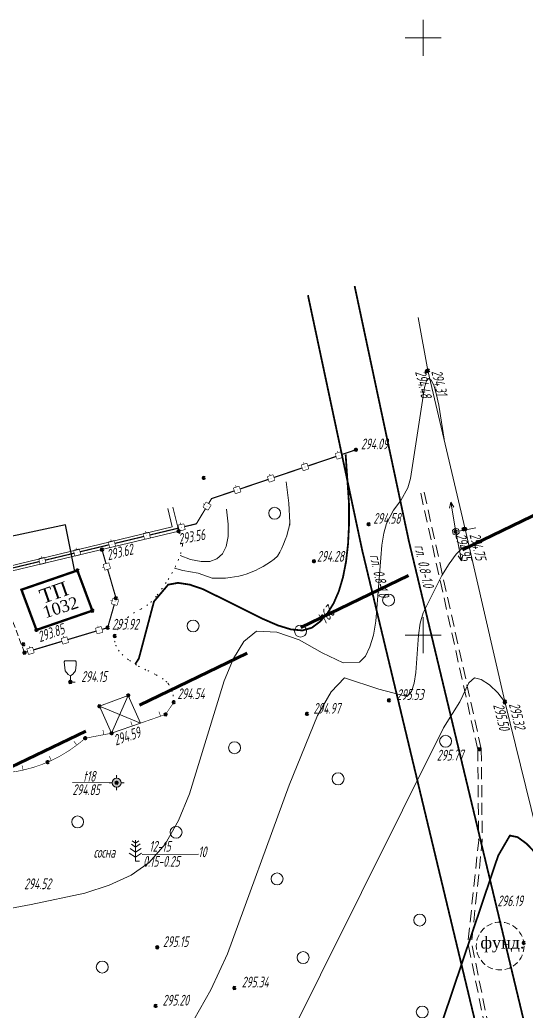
# Model space of a CAD drawing. Header units: metres. Extents: x 1687 to 3282, y 1191 to 1671.
# Drawn here: x 2054.8 to 2097.2, y 1314 to 1396.9 of the extents above; entities that cross this region are included whole.
import ezdxf

# ---------------------------------------------------------------- set-up
doc = ezdxf.new("R2010")
doc.units = ezdxf.units.M
for name, pattern in [('71100000a', [1, 0, -1]), ('DASHED', [0.75, 0.5, -0.25]), ('DASHEDX2', [1.5, 1, -0.5])]:
    doc.linetypes.add(name, pattern=pattern)
for name, color, linetype, lineweight, transparency in [('31252100', 7, 'Continuous', 18, 0.65), ('51478210', 7, 'Continuous', 18, 0.65), ('71100000', 7, 'Continuous', 18, 0.65), ('71133200', 7, 'Continuous', 18, 0.65), ('71133600', 7, 'Continuous', 18, 0.65), ('82212100', 7, 'Continuous', 18, 0.65), ('82311000', 7, 'Continuous', 18, 0.65), ('Commun', 7, 'Continuous', 18, 0.65), ('CONTOURS-LABEL', 7, 'Continuous', 18, 0.65), ('ELE_SKLAD', 7, 'Continuous', 18, 0.65), ('GEO_POINTS', 7, 'Continuous', 18, 0.65), ('Grid', 7, 'Continuous', 18, 0.65), ('Otm', 7, 'Continuous', 18, 0.65), ('R_Поверхность5_CNT-MAJ', 7, 'Continuous', 18, 0.65), ('R_Поверхность5_CNT-MIN', 7, 'Continuous', 18, 0.65), ('Sit', 7, 'Continuous', 18, 0.65), ('Text', 7, 'Continuous', 18, 0.65), ('Text_com', 7, 'Continuous', 18, 0.65), ('Us_znak', 7, 'Continuous', 18, 0.65), ('Us_znak_fon', 7, 'Continuous', 18, 0.65)]:
    doc.layers.add(name, color=color, linetype=linetype, lineweight=lineweight, transparency=transparency)
doc.styles.add('eskd', font='ESKD1.shx', dxfattribs={"width": 1.2, "oblique": 15})
doc.styles.get("Standard").update_dxf_attribs({"font": 'GOST_0.TTF', "oblique": 15})
doc.styles.add('style1', font='times.ttf', dxfattribs={"height": 1})
doc.linetypes.add('KABELww_500', pattern='A,0.0001,-0.4,[131,ltypeshp.shx,S=0.4,R=90,X=0.4,Y=-0.4],0.2,[131,ltypeshp.shx,S=0.2,R=90,X=0.4,Y=-0.2],3.6,[131,ltypeshp.shx,S=0.2,R=-90,X=-0.4,Y=0.2],0.2,[131,ltypeshp.shx,S=0.4,R=-90,X=-0.4,Y=0.4],-0.8,4,-0.4', length=9.6001)
doc.linetypes.add('ПОДЗ_ЛИНИИ_СВЯЗИ', pattern='A,4.8,-0.2,[133,ltypeshp.shx,S=0.2,R=0,X=-0.2,Y=0],-0.2,4.8,-2', length=12)
doc.dimstyles.new('ISO-25', dxfattribs={"dimtxt": 2.5, "dimasz": 2.5, "dimexe": 1.25, "dimexo": 0.625, "dimtad": 1, "dimtxsty": 'Standard', "dimcen": 2.5, "dimadec": 0, "dimazin": 0, "dimtfac": 1, "dimtmove": 0, "dimatfit": 3, "dimfxl": 1, "dimarcsym": 0})

# ---------------------------------------------------------------- blocks, each defined once
blk = doc.blocks.new('51478210')
for p, q in [((0.04899359573661854, 0.5110835899811494), (0.04899359573661854, 3.41108358998115)), ((-0.2510066929383727, 0.5170675899811492), (-0.551006692938373, -0.002547410018850726)), ((0.3489933070616269, 0.5170675899811492), (-0.2510066929383727, 0.5170675899811492)), ((0, 0.04999999999999982), (0.1000000000000001, 0.04999999999999982)), ((0, -0.04999999999999982), (0, 0.04999999999999982)), ((0.1000000000000001, 0.04999999999999982), (0.1000000000000001, -0.04999999999999982)), ((0.6489933070616272, -0.002547410018850726), (0.3489933070616269, 0.5170675899811492)), ((-0.551006692938373, -0.002547410018850726), (-0.2510066929383727, -0.5221634100188508)), ((-0.2510066929383727, -0.5221634100188508), (0.3489933070616269, -0.5221634100188508)), ((0.1000000000000001, -0.04999999999999982), (0, -0.04999999999999982)), ((0.3489933070616269, -0.5221634100188508), (0.6489933070616272, -0.002547410018850726))]:
    blk.add_line(p, q)
at = {"style": 'eskd', "oblique": 14.99997778074544}
blk.add_attdef('Z', (1.219461307061627, -0.8717234100188507), '', height=2, dxfattribs=at)
blk = doc.blocks.new('71133200')
for p, q in [((-0.9241449999999998, 3.560442), (-1.024145, 3.360442)), ((-1.024145, 3.360442), (-0.977382, 2.864397)), ((-0.02414499999999986, 3.560442), (-0.9241449999999998, 3.560442)), ((-0.02414499999999986, 3.560442), (0.875855, 3.560442)), ((0.875855, 3.560442), (0.9581639999999996, 3.395824)), ((0.9759740000000008, 2.864397), (0.9581639999999996, 3.395824)), ((-0.977382, 2.864397), (-0.8618989999999997, 1.88241)), ((-0.8618989999999997, 1.88241), (-0.3746159999999996, 1.28565)), ((0.4013749999999998, 1.321765000000001), (0.8618990000000002, 1.88241)), ((0.8618990000000002, 1.88241), (0.9759740000000008, 2.864397)), ((-0.3746159999999996, 1.28565), (0, 1.039723)), ((0, 1.039723), (0.4013749999999998, 1.321765000000001)), ((0, 0), (0, 1.039723)), ((0.7999999999999998, 0), (0, 0))]:
    blk.add_line(p, q)
at = {"style": 'eskd', "oblique": 14.99997778074544}
blk.add_attdef('Z', (1.873004, -0.2393559999999995), '', height=2, dxfattribs=at)
blk = doc.blocks.new('*U44')
at = {"layer": '82311000', "ltscale": 0.5, "flags": 128}
blk.add_lwpolyline([(5192452.89622544, 4968942.2161835, 0.05, 0.05, 0), (5192453.029047697, 4968940.973260233, 0.05, 0.05, 0), (5192453.29469221, 4968938.487413699, 0.05, 0.05, 0), (5192453.416283342, 4968937.349588977, 0.05, 0.05, 0.2883046468298549), (5192454.21244647, 4968936.340187615, 0.05, 0.05, 0.2009418265370919), (5192455.143881367, 4968936.391501849, 0.05, 0.05, 0), (5192456.591231507, 4968936.924123373, 0.05, 0.05, 0), (5192457.66184881, 4968937.318108079, 0.05, 0.05, -0.1619454202114426), (5192458.92016404, 4968937.35777748, 0.05, 0.05, 0), (5192458.981759153, 4968937.278999044, 0.05, 0.05, 0), (5192460.55569278, 4968935.2659817, 0.05, 0.05, 0.02281006583529686), (5192460.622013637, 4968935.191184568, 0.05, 0.05, 0.2556611765642643), (5192461.627514381, 4968934.881050321, 0.05, 0.05, 0), (5192462.605872121, 4968935.885933839, 0.05, 0.05, 0), (5192464.349839276, 4968937.677184398, 0.05, 0.05, 0), (5192465.146447419, 4968938.495390624, 0.05, 0.05, 0.02932080091254975), (5192466.486359428, 4968938.711789031, 0.05, 0.05, 0.05401282982938545), (5192468.849560285, 4968939.512448124, 0.05, 0.05, 0.05401283047737744), (5192470.986449798, 4968940.800654821, 0.05, 0.05, 0.0196700978938996), (5192471.689168339, 4968941.38035326, 0.05, 0.05, 0), (5192473.250623749, 4968941.673834806, 0.05, 0.05, 0), (5192473.89702518, 4968941.79532844, 0.05, 0.05, 0), (5192475.636849439, 4968942.401139784, 0.05, 0.05, 0), (5192477.997815466, 4968943.223234312, 0.05, 0.05, 0), (5192478.42200479, 4968943.37093814, 0.05, 0.05, 0), (5192479.11197239, 4968944.391828, 0, 0, 0)], format="xyseb", dxfattribs=at)
at = {"layer": '82311000', "linetype": 'Continuous', "ltscale": 0.5}
for points, const_width in [([(5192477.997815463, 4968943.223234305), (5192477.866280339, 4968943.60098887)], 0.05000000000000002), ([(5192473.250623747, 4968941.673834803), (5192473.176735986, 4968942.066951323)], 0.05000000000000001), ([(5192475.636849436, 4968942.401139779), (5192475.505314312, 4968942.778894343)], 0.05000000000000002), ([(5192453.029047697, 4968940.973260233), (5192453.426783143, 4968941.015763355)], 0.05), ([(5192470.986449797, 4968940.800654817), (5192470.74423917, 4968941.118984854)], 0.05000000000000002), ([(5192468.849560285, 4968939.512448122), (5192468.681146398, 4968939.875265931)], 0.05000000000000002), ([(5192466.486359428, 4968938.711789028), (5192466.399557865, 4968939.102257322)], 0.05000000000000002), ([(5192453.294692211, 4968938.487413699), (5192453.692427657, 4968938.529916821)], 0.05), ([(5192464.349839276, 4968937.677184395), (5192464.063239186, 4968937.95621914)], 0.05000000000000002), ([(5192456.591231508, 4968936.924123372), (5192456.453089302, 4968937.299512145)], 0.05), ([(5192458.981759153, 4968937.278999043), (5192459.2968729, 4968937.525379494)], 0.05), ([(5192454.212446472, 4968936.340187615), (5192454.346431699, 4968936.717080118)], 0.05), ([(5192460.622013636, 4968935.191184565), (5192460.908894481, 4968935.469930653)], 0.05), ([(5192462.60587212, 4968935.885933835), (5192462.31927203, 4968936.16496858)], 0.05)]:
    blk.add_lwpolyline(points, dxfattribs=dict(at, const_width=const_width))
blk = doc.blocks.new('*U46')
at = {"layer": '82212100', "linetype": 'Continuous', "ltscale": 0.5}
for points in [[(5192492.920504335, 4968965.03210763, 1), (5192492.967868475, 4968965.048127561, 1)], [(5192490.078655885, 4968964.070911821, 1), (5192490.126020025, 4968964.086931752, 1)], [(5192487.236807434, 4968963.109716011, 1), (5192487.284171574, 4968963.125735942, 1)], [(5192484.394958983, 4968962.148520201, 1), (5192484.442323123, 4968962.164540133, 1)], [(5192481.880668454, 4968960.779987958, 1), (5192481.906478915, 4968960.822811085, 1)], [(5192479.740246517, 4968959.018776082, 1), (5192479.788863805, 4968959.030453378, 1)], [(5192476.82320921, 4968958.318138258, 1), (5192476.871826499, 4968958.329815554, 1)], [(5192470.989134599, 4968956.91686261, 1), (5192471.037751888, 4968956.928539907, 1)], [(5192473.906171905, 4968957.617500434, 1), (5192473.954789193, 4968957.629177731, 1)], [(5192468.072097293, 4968956.216224785, 1), (5192468.120714582, 4968956.227902082, 1)], [(5192465.155059987, 4968955.51558696, 1), (5192465.203677275, 4968955.527264257, 1)]]:
    blk.add_hatch(color=256, dxfattribs=at).paths.add_polyline_path(points, flags=0)
for points, const_width in [([(5192492.62726605, 4968965.196838649), (5192493.100907459, 4968965.35703795)], 0.05), ([(5192492.864086755, 4968965.2769383), (5192492.816026964, 4968965.419030722)], 0.05), ([(5192493.100907459, 4968965.35703795), (5192493.26110676, 4968964.883396542)], 0.05), ([(5192489.7854176, 4968964.23564284), (5192490.259059008, 4968964.395842141)], 0.05), ([(5192490.022238304, 4968964.315742491), (5192489.974178514, 4968964.457834913)], 0.05), ([(5192490.259059008, 4968964.395842141), (5192490.41925831, 4968963.922200733)], 0.05), ([(5192492.707365701, 4968964.960017945), (5192490.339158659, 4968964.159021437)], 0.1), ([(5192492.787465352, 4968964.72319724), (5192492.62726605, 4968965.196838649)], 0.05), ([(5192493.26110676, 4968964.883396542), (5192492.787465352, 4968964.72319724)], 0.05), ([(5192489.86551725, 4968963.998822135), (5192487.497310208, 4968963.197825627)], 0.1), ([(5192489.945616901, 4968963.762001432), (5192489.7854176, 4968964.23564284)], 0.05), ([(5192490.41925831, 4968963.922200733), (5192489.945616901, 4968963.762001432)], 0.05), ([(5192487.0236688, 4968963.037626326), (5192484.655461757, 4968962.236629818)], 0.1), ([(5192486.943569149, 4968963.27444703), (5192487.417210557, 4968963.434646332)], 0.05), ([(5192487.10376845, 4968962.800805622), (5192486.943569149, 4968963.27444703)], 0.05), ([(5192487.577409859, 4968962.961004923), (5192487.10376845, 4968962.800805622)], 0.05), ([(5192487.180389853, 4968963.354546681), (5192487.132330063, 4968963.496639104)], 0.05), ([(5192487.417210557, 4968963.434646332), (5192487.577409859, 4968962.961004923)], 0.05), ([(5192484.101720698, 4968962.313251221), (5192484.575362107, 4968962.473450522)], 0.05), ([(5192484.261919999, 4968961.839609812), (5192484.101720698, 4968962.313251221)], 0.05), ([(5192484.735561408, 4968961.999809113), (5192484.261919999, 4968961.839609812)], 0.05), ([(5192484.338541402, 4968962.393350871), (5192484.290481612, 4968962.535443294)], 0.05), ([(5192484.575362107, 4968962.473450522), (5192484.735561408, 4968961.999809113)], 0.05), ([(5192481.55040575, 4968960.716336198), (5192481.808510361, 4968961.144567456)], 0.05), ([(5192481.808510361, 4968961.144567456), (5192482.236741619, 4968960.886462845)], 0.05), ([(5192481.978637008, 4968960.458231587), (5192481.55040575, 4968960.716336198)], 0.05), ([(5192481.679458056, 4968960.930451827), (5192481.550988679, 4968961.007883211)], 0.05), ([(5192482.236741619, 4968960.886462845), (5192481.978637008, 4968960.458231587)], 0.05), ([(5192479.706168676, 4968959.267701172), (5192479.671136784, 4968959.413553038)], 0.05), ([(5192476.546044927, 4968958.508676862), (5192477.032217811, 4968958.625449833)], 0.05), ([(5192476.789131369, 4968958.567063348), (5192476.754099478, 4968958.712915214)], 0.05), ([(5192477.032217811, 4968958.625449833), (5192477.148990782, 4968958.13927695)], 0.05), ([(5192479.521468719, 4968958.966228248), (5192477.090604299, 4968958.382363395)], 0.1), ([(5192479.463082233, 4968959.209314686), (5192479.949255117, 4968959.326087657)], 0.05), ([(5192479.579855205, 4968958.723141802), (5192479.463082233, 4968959.209314686)], 0.05), ([(5192480.066028088, 4968958.839914774), (5192479.579855205, 4968958.723141802)], 0.05), ([(5192479.949255117, 4968959.326087657), (5192480.066028088, 4968958.839914774)], 0.05), ([(5192473.629007622, 4968957.808039038), (5192474.115180505, 4968957.92481201)], 0.05), ([(5192473.745780593, 4968957.321866155), (5192473.629007622, 4968957.808039038)], 0.05), ([(5192473.872094064, 4968957.866425524), (5192473.837062173, 4968958.01227739)], 0.05), ([(5192474.115180505, 4968957.92481201), (5192474.231953477, 4968957.438639126)], 0.05), ([(5192476.604431415, 4968958.265590424), (5192474.173566993, 4968957.681725571)], 0.1), ([(5192476.662817898, 4968958.022503979), (5192476.546044927, 4968958.508676862)], 0.05), ([(5192477.148990782, 4968958.13927695), (5192476.662817898, 4968958.022503979)], 0.05), ([(5192470.711970316, 4968957.107401215), (5192471.1981432, 4968957.224174186)], 0.05), ([(5192470.828743287, 4968956.621228331), (5192470.711970316, 4968957.107401215)], 0.05), ([(5192470.955056759, 4968957.165787701), (5192470.920024867, 4968957.311639566)], 0.05), ([(5192471.1981432, 4968957.224174186), (5192471.314916171, 4968956.738001302)], 0.05), ([(5192473.68739411, 4968957.5649526), (5192471.256529689, 4968956.981087747)], 0.1), ([(5192474.231953477, 4968957.438639126), (5192473.745780593, 4968957.321866155)], 0.05), ([(5192467.853319499, 4968956.163676952), (5192465.422455078, 4968955.579812099)], 0.1), ([(5192467.79493301, 4968956.40676339), (5192468.281105894, 4968956.523536361)], 0.05), ([(5192467.911705981, 4968955.920590506), (5192467.79493301, 4968956.40676339)], 0.05), ([(5192468.038019452, 4968956.465149876), (5192468.002987561, 4968956.611001741)], 0.05), ([(5192468.281105894, 4968956.523536361), (5192468.397878865, 4968956.037363477)], 0.05), ([(5192470.770356804, 4968956.864314776), (5192468.339492383, 4968956.280449923)], 0.1), ([(5192471.314916171, 4968956.738001302), (5192470.828743287, 4968956.621228331)], 0.05), ([(5192464.877895704, 4968955.706125565), (5192465.364068587, 4968955.822898536)], 0.05), ([(5192464.994668675, 4968955.219952681), (5192464.877895704, 4968955.706125565)], 0.05), ([(5192465.480841558, 4968955.336725652), (5192464.994668675, 4968955.219952681)], 0.05), ([(5192465.120982146, 4968955.764512051), (5192465.085950254, 4968955.910363916)], 0.05), ([(5192465.364068587, 4968955.822898536), (5192465.480841558, 4968955.336725652)], 0.05), ([(5192468.397878865, 4968956.037363477), (5192467.911705981, 4968955.920590506)], 0.05)]:
    blk.add_lwpolyline(points, dxfattribs=dict(at, const_width=const_width))
at = {"layer": '82212100', "linetype": 'Continuous', "ltscale": 0.5, "flags": 128}
blk.add_lwpolyline([(5192494.36511063, 4968965.5207155, 0.1, 0.1, 0), (5192493.181007109, 4968965.120217246, 0, 0, 0)], format="xyseb", dxfattribs=at)
at = {"layer": '82212100', "linetype": 'Continuous', "ltscale": 0.5}
for points in [[(5192484.181820349, 4968962.076430516, 0.1, 0.1, 0), (5192482.272917995, 4968961.430784214, 0.1, 0.1, 0), (5192482.02262599, 4968961.015515151, 0, 0, 0)], [(5192481.764521379, 4968960.587283893, 0.1, 0.1, 0), (5192481.001773704, 4968959.321779978, 0.1, 0.1, 0), (5192480.007641604, 4968959.083001219, 0, 0, 0)]]:
    blk.add_lwpolyline(points, format="xyseb", dxfattribs=at)
at = {"layer": '82212100', "ltscale": 0.5}
blk.add_lwpolyline([(5192464.936282194, 4968955.463039128, 0.1, 0.1, 0), (5192464.116035699, 4968955.266025632, 0.1, 0.1, 0), (5192464.732857647, 4968953.524281801, 0, 0, 0)], format="xyseb", dxfattribs=at)
blk = doc.blocks.new('*U48')
at = {"layer": '82212100', "linetype": 'Continuous', "ltscale": 0.5}
for points in [[(5192492.920504335, 4968965.03210763, 1), (5192492.967868475, 4968965.048127561, 1)], [(5192490.078655885, 4968964.070911821, 1), (5192490.126020025, 4968964.086931752, 1)], [(5192487.236807434, 4968963.109716011, 1), (5192487.284171574, 4968963.125735942, 1)], [(5192484.394958983, 4968962.148520201, 1), (5192484.442323123, 4968962.164540133, 1)], [(5192481.880668454, 4968960.779987958, 1), (5192481.906478915, 4968960.822811085, 1)]]:
    blk.add_hatch(color=256, dxfattribs=at).paths.add_polyline_path(points, flags=0)
for points, const_width in [([(5192492.62726605, 4968965.196838649), (5192493.100907459, 4968965.35703795)], 0.05), ([(5192492.864086755, 4968965.2769383), (5192492.816026964, 4968965.419030722)], 0.05), ([(5192493.100907459, 4968965.35703795), (5192493.26110676, 4968964.883396542)], 0.05), ([(5192489.7854176, 4968964.23564284), (5192490.259059008, 4968964.395842141)], 0.05), ([(5192490.022238304, 4968964.315742491), (5192489.974178514, 4968964.457834913)], 0.05), ([(5192490.259059008, 4968964.395842141), (5192490.41925831, 4968963.922200733)], 0.05), ([(5192492.707365701, 4968964.960017945), (5192490.339158659, 4968964.159021437)], 0.1), ([(5192492.787465352, 4968964.72319724), (5192492.62726605, 4968965.196838649)], 0.05), ([(5192493.26110676, 4968964.883396542), (5192492.787465352, 4968964.72319724)], 0.05), ([(5192489.86551725, 4968963.998822135), (5192487.497310208, 4968963.197825627)], 0.1), ([(5192489.945616901, 4968963.762001432), (5192489.7854176, 4968964.23564284)], 0.05), ([(5192490.41925831, 4968963.922200733), (5192489.945616901, 4968963.762001432)], 0.05), ([(5192487.0236688, 4968963.037626326), (5192484.655461757, 4968962.236629818)], 0.1), ([(5192486.943569149, 4968963.27444703), (5192487.417210557, 4968963.434646332)], 0.05), ([(5192487.10376845, 4968962.800805622), (5192486.943569149, 4968963.27444703)], 0.05), ([(5192487.577409859, 4968962.961004923), (5192487.10376845, 4968962.800805622)], 0.05), ([(5192487.180389853, 4968963.354546681), (5192487.132330063, 4968963.496639104)], 0.05), ([(5192487.417210557, 4968963.434646332), (5192487.577409859, 4968962.961004923)], 0.05), ([(5192484.101720698, 4968962.313251221), (5192484.575362107, 4968962.473450522)], 0.05), ([(5192484.261919999, 4968961.839609812), (5192484.101720698, 4968962.313251221)], 0.05), ([(5192484.735561408, 4968961.999809113), (5192484.261919999, 4968961.839609812)], 0.05), ([(5192484.338541402, 4968962.393350871), (5192484.290481612, 4968962.535443294)], 0.05), ([(5192484.575362107, 4968962.473450522), (5192484.735561408, 4968961.999809113)], 0.05), ([(5192481.55040575, 4968960.716336198), (5192481.808510361, 4968961.144567456)], 0.05), ([(5192481.808510361, 4968961.144567456), (5192482.236741619, 4968960.886462845)], 0.05), ([(5192481.978637008, 4968960.458231587), (5192481.55040575, 4968960.716336198)], 0.05), ([(5192481.679458056, 4968960.930451827), (5192481.550988679, 4968961.007883211)], 0.05), ([(5192482.236741619, 4968960.886462845), (5192481.978637008, 4968960.458231587)], 0.05)]:
    blk.add_lwpolyline(points, dxfattribs=dict(at, const_width=const_width))
at = {"layer": '82212100', "linetype": 'Continuous', "ltscale": 0.5, "flags": 128}
blk.add_lwpolyline([(5192494.36511063, 4968965.5207155, 0.1, 0.1, 0), (5192493.181007109, 4968965.120217246, 0, 0, 0)], format="xyseb", dxfattribs=at)
at = {"layer": '82212100', "linetype": 'Continuous', "ltscale": 0.5}
blk.add_lwpolyline([(5192484.181820349, 4968962.076430516, 0.1, 0.1, 0), (5192482.272917995, 4968961.430784214, 0.1, 0.1, 0), (5192482.02262599, 4968961.015515151, 0, 0, 0)], format="xyseb", dxfattribs=at)
at = {"layer": '82212100', "ltscale": 0.5, "const_width": 0.1}
blk.add_lwpolyline([(5192481.764521379, 4968960.587283893), (5192481.001773704, 4968959.321779978)], dxfattribs=at)
blk = doc.blocks.new('*U49')
at = {"layer": '82212100', "linetype": 'Continuous', "ltscale": 0.5}
for points in [[(5192473.508422536, 4968955.728981204, 1), (5192473.494531662, 4968955.777012898, 1)], [(5192474.18277693, 4968952.777131036, 1), (5192474.19645742, 4968952.825223075, 1)], [(5192472.83443538, 4968950.411572371, 1), (5192472.882325261, 4968950.425944543, 1)], [(5192469.961042546, 4968949.549242024, 1), (5192470.008932427, 4968949.563614196, 1)], [(5192467.087649712, 4968948.686911679, 1), (5192467.135539593, 4968948.701283851, 1)]]:
    blk.add_hatch(color=256, dxfattribs=at).paths.add_polyline_path(points, flags=0)
at = {"layer": '82212100', "linetype": 'Continuous', "ltscale": 0.5, "flags": 128}
blk.add_lwpolyline([(5192473.084750889, 4968957.193947871, 0.1, 0.1, 0), (5192473.432022731, 4968955.993155521, 0, 0, 0)], format="xyseb", dxfattribs=at)
at = {"layer": '82212100', "linetype": 'Continuous', "ltscale": 0.5}
for points, const_width in [([(5192473.261318629, 4968955.683542683), (5192473.117223547, 4968955.641870062)], 0.05), ([(5192473.19186426, 4968955.923701153), (5192473.672181201, 4968956.06260989)], 0.05), ([(5192473.330772997, 4968955.443384212), (5192473.19186426, 4968955.923701153)], 0.05), ([(5192473.811089938, 4968955.582292949), (5192473.330772997, 4968955.443384212)], 0.05), ([(5192473.672181201, 4968956.06260989), (5192473.811089938, 4968955.582292949)], 0.05), ([(5192473.94915698, 4968952.869579501), (5192473.804880863, 4968952.91062097)], 0.05), ([(5192473.880754533, 4968952.629119307), (5192474.017559426, 4968953.110039697)], 0.05), ([(5192474.017559426, 4968953.110039697), (5192474.498479816, 4968952.973234804)], 0.05), ([(5192474.498479816, 4968952.973234804), (5192474.361674923, 4968952.492314414)], 0.05), ([(5192474.361674923, 4968952.492314414), (5192473.880754533, 4968952.629119307)], 0.05), ([(5192472.618930919, 4968950.346897596), (5192470.224436891, 4968949.628288974)], 0.1), ([(5192472.547070055, 4968950.586346997), (5192473.025968861, 4968950.730068722)], 0.05000000000000002), ([(5192472.69079178, 4968950.107448191), (5192472.547070055, 4968950.586346997)], 0.05000000000000002), ([(5192472.786519459, 4968950.658207859), (5192472.743402941, 4968950.801877501)], 0.05000000000000002), ([(5192473.025968861, 4968950.730068722), (5192473.169690586, 4968950.251169916)], 0.05000000000000002), ([(5192469.745538086, 4968949.484567249), (5192467.351044058, 4968948.765958628)], 0.1), ([(5192469.673677221, 4968949.724016651), (5192470.152576027, 4968949.867738375)], 0.05000000000000002), ([(5192469.817398946, 4968949.245117845), (5192469.673677221, 4968949.724016651)], 0.05000000000000002), ([(5192469.913126624, 4968949.795877513), (5192469.870010107, 4968949.939547155)], 0.05000000000000002), ([(5192470.152576027, 4968949.867738375), (5192470.296297751, 4968949.38883957)], 0.05000000000000002), ([(5192473.169690586, 4968950.251169916), (5192472.69079178, 4968950.107448191)], 0.05000000000000002), ([(5192466.800284388, 4968948.861686305), (5192467.279183193, 4968949.00540803)], 0.05000000000000002), ([(5192466.944006112, 4968948.3827875), (5192466.800284388, 4968948.861686305)], 0.05000000000000002), ([(5192467.039733791, 4968948.933547167), (5192466.996617273, 4968949.07721681)], 0.05000000000000002), ([(5192467.279183193, 4968949.00540803), (5192467.422904918, 4968948.526509224)], 0.05000000000000002), ([(5192470.296297751, 4968949.38883957), (5192469.817398946, 4968949.245117845)], 0.05000000000000002), ([(5192467.422904918, 4968948.526509224), (5192466.944006112, 4968948.3827875)], 0.05000000000000002)]:
    blk.add_lwpolyline(points, dxfattribs=dict(at, const_width=const_width))
for points in [[(5192473.570931467, 4968955.512838581, 0.1, 0.1, 0), (5192474.27170011, 4968953.08972929, 0.1, 0.1, 0), (5192474.258019621, 4968953.041637251, 0, 0, 0)], [(5192474.121214729, 4968952.560716862, 0.1, 0.1, 0), (5192473.57290207, 4968950.63319269, 0.1, 0.1, 0), (5192473.097829725, 4968950.490619319, 0, 0, 0)]]:
    blk.add_lwpolyline(points, format="xyseb", dxfattribs=at)
at = {"layer": '82212100', "ltscale": 0.5, "const_width": 0.1}
blk.add_lwpolyline([(5192466.872145252, 4968948.622236904), (5192466.60121056, 4968948.54092703)], dxfattribs=at)
blk = doc.blocks.new('31252100a')
blk.add_circle((0, 0), 1)
blk = doc.blocks.new('GRID')
at = {"layer": 'Grid', "color": 104}
blk.add_line((-1.500000000000909, 0), (1.500000000000909, 0), dxfattribs=at)
for points in [[(0, 0), (0, 1.500000000000909)], [(0, 0), (0, -1.500000000000909)]]:
    blk.add_lwpolyline(points, dxfattribs=at)
blk = doc.blocks.new('71133600')
for p, q in [((-0.519999999999996, 3.393115678837148), (0, 3.023115678837144)), ((0, 3.023115678837144), (0.5500000000000114, 3.393115678837148)), ((-0.8599999999999994, 2.162792119360745), (0, 1.512792119360768)), ((0, 1.512792119360768), (0.960000000000008, 2.162792119360745))]:
    blk.add_line(p, q)
for points in [[(0.710000000000008, 0), (0, 0), (0, 3.550000000000011)], [(-0.6400000000000006, 2.838286342213593), (0, 2.368286342213594), (0, 2.368286342213594), (0.7800000000000011, 2.928286342213596)], [(-1.049999999999997, 1.380285714285719), (0, 0.6702857142857113), (1, 1.380285714285719)]]:
    blk.add_lwpolyline(points)
at = {"style": 'eskd', "oblique": 14.99997778074544}
blk.add_attdef('Z', (2.032692000000011, -0.1906359999999836), '', height=2, dxfattribs=at)
blk = doc.blocks.new('NAPR')
at = {"layer": 'Us_znak', "color": 0, "linetype": 'Continuous', "lineweight": -2}
for p, q in [((-0.190689736049535, 2.037790713467984), (0, 2.5)), ((0.1889376125436684, 2.037071734972415), (0, 2.500000000007276))]:
    blk.add_line(p, q, dxfattribs=at)
blk.add_lwpolyline([(0, 0), (0, 2.5)], dxfattribs=at)
blk = doc.blocks.new('POINT')
at = {"layer": 'Us_znak', "linetype": 'Continuous', "lineweight": -2}
h = blk.add_hatch(color=0, dxfattribs=at)
edge = h.paths.add_edge_path()
edge.add_arc((0, 0), 0.05, 0, 360)
at = {"layer": 'Us_znak_fon', "linetype": 'Continuous', "true_color": 0xffffff}
blk.add_hatch(color=7, dxfattribs=at).paths.add_polyline_path([(-0.422048575401277, 0.05000000000291038, -0.3467079223857262), (-0.0499999999992724, 0.422048575404915), (-0.04999999999563443, 0.625000000007276), (0.05000000000291038, 0.625), (0.0499999999992724, 0.422048575404915, -0.3467079223857263), (0.422048575401277, 0.05000000000291038), (0.625, 0.05000000000291038), (0.625, -0.04999999999563443), (0.422048575401277, -0.05000000000291038, -0.3467079223857263), (0.0499999999992724, -0.422048575404915), (0.0499999999992724, -0.624999999992724), (-0.04999999999563443, -0.624999999992724), (-0.0499999999992724, -0.422048575404915, -0.3467079223857263), (-0.422048575401277, -0.05000000000291038), (-0.625, -0.04999999999563443), (-0.625, 0.05000000000291038)])
at = {"layer": 'Us_znak', "color": 0, "linetype": 'Continuous', "lineweight": -2}
for p, q in [((-0.625, 0), (-0.375, 0)), ((0, 0.375), (0, 0.625)), ((0.375, 0), (0.625, 0)), ((0, -0.625), (0, -0.375))]:
    blk.add_line(p, q, dxfattribs=at)
for radius in [0.375, 0.05]:
    blk.add_circle((0, 0), radius, dxfattribs=at)
blk = doc.blocks.new('*D195')
at = {"color": 0, "lineweight": -2, "transparency": 16777216}
for p, q in [((1994.296077266961, 1277.323165878184), (1989.47889601566, 1275.00300963092)), ((1994.878021777976, 1277.372650207735), (2000.017787112835, 1275.899160295257))]:
    blk.add_line(p, q, dxfattribs=at)
blk.add_arc((1994.577622634659, 1277.458769919153), 5.03430841433405, 219.980542680695, 329.7401066435711, dxfattribs=at)
at = {"color": 0, "transparency": 16777216}
for points in [[(1998.734409958873, 1275.003697106101), (1999.117588042078, 1274.840033830859), (1999.416988826202, 1276.071399718093)], [(1990.544998441815, 1274.111083147668), (1990.895041452647, 1274.337094213059), (1990.041986751059, 1275.274217712858)]]:
    blk.add_solid(points, dxfattribs=at)
at = {"layer": 'Defpoints', "color": 0, "transparency": 16777216}
for p in [(2084.220923617706, 1320.634738177579, 292.9877410647957), (1992.438224675386, 1278.072101677782, 291.130416387827), (1994.577622634659, 1277.458769919153, 291.1930625278905), (1994.577622634659, 1277.458769919153, 291.1930625278905), (1993.006291408853, 1272.675969548091)]:
    blk.add_point(p, dxfattribs=at)
at = {"color": 0, "transparency": 16777216, "insert": (1994.924732790867, 1273.37669278573), "char_height": 1.25, "attachment_point": 5, "rotation": 4.860324662134145}
blk.add_mtext('138°', dxfattribs=at)

msp = doc.modelspace()

# ---------------------------------------------------------------- linework, layer by layer
at = {"color": 192, "linetype": 'ПОДЗ_ЛИНИИ_СВЯЗИ', "lineweight": 60, "ltscale": 0.4, "const_width": 0.15, "flags": 128}
msp.add_lwpolyline([(2078.904087712038, 1373.881224233157), (2083.44847352894, 1352.532681990846), (2103.668420433048, 1268.221623301006), (2108.689681225437, 1246.919424211106)], dxfattribs=at)
at = {"color": 192, "linetype": 'ПОДЗ_ЛИНИИ_СВЯЗИ', "lineweight": 60, "ltscale": 0.4, "const_width": 0.15, "elevation": 294.9265908154, "flags": 128}
msp.add_lwpolyline([(2082.814823288451, 1374.642733858398), (2087.359209105353, 1353.294191616087), (2107.579156009461, 1268.983132926247), (2112.600416801851, 1247.680933836347)], dxfattribs=at)
at = {"color": 1, "linetype": 'DASHED', "lineweight": 100, "ltscale": 20}
msp.add_lwpolyline([(2006.385132074112, 1258.715658786497), (2122.079421577799, 1314.381579205547), (2118.985719964127, 1329.923072999681), (2124.914248789292, 1330.826617994089), (2122.595311962614, 1357.58632897906), (2114.366964533563, 1363.415910577096), (1986.232794556433, 1301.764583277311), (2006.385132074112, 1258.715658786497)], dxfattribs=at)
at = {"layer": '71100000', "linetype": '71100000a', "ltscale": 0.5}
msp.add_lwpolyline([(2067.670988075416, 1339.814123536891, 0.03945589720037355), (2067.626975730042, 1340.323403004988, 0.05374598006708474), (2067.525854889284, 1340.6853049765, 0.02683498774248995), (2067.230865884553, 1341.322597556247, 0.08550964070428371), (2067.095245157349, 1341.498148584238, 0.04060120312697465), (2066.78452676719, 1341.739927076234, 0.02069768241168946), (2066.122414221037, 1342.135660128168, 0.01958362353157195), (2065.399058054182, 1342.49239165379, -0.02033952320549052), (2064.70309278367, 1342.836924424826, -0.03100838643544298), (2063.960904011484, 1343.304666962906, -0.0333172748298982), (2063.331592088546, 1343.825068116619, -0.05294087850630438), (2063.04737491345, 1344.157443874015, -0.04642859825900312), (2062.804582519438, 1344.592643592006, -0.0768388287990569), (2062.71507941557, 1344.925458893611, -0.06134846334167596), (2062.720768465641, 1345.356163857005, -0.1230620245564597), (2062.962061600741, 1345.959155966028, -0.05864941810176114), (2063.873054942097, 1346.951463485568, -0.0730144965500407), (2064.904657825808, 1347.605665914214, 0.08895065561166071), (2065.736145737562, 1348.170648946858, 0.03660953931881977), (2066.278336608763, 1348.784671026713, 0.01889959159773254), (2067.189503767509, 1350.081792434177, 0.04428447717745479), (2068.037023427877, 1351.685898639693, 0.06200446042631631), (2068.38792192189, 1352.935763509444, 0.1009231850727383), (2068.367980326507, 1353.324053913786, 0.04535890550919966), (2068.07927467579, 1354.132150854415)], format="xyb", dxfattribs=at)
at = {"layer": 'Commun', "color": 1, "linetype": 'KABELww_500', "lineweight": 30, "elevation": 289.9860894092836, "flags": 128}
msp.add_lwpolyline([(2059.381601740587, 1350.745880485012), (2058.60195367502, 1354.663280665374), (2047.839436537567, 1352.37109577792), (2049.330473633464, 1345.6692030043), (2040.403066351059, 1343.949526723905), (2022.004232040587, 1290.782138083561), (2048.507568003591, 1235.647068141459)], dxfattribs=at)
at = {"layer": 'GEO_POINTS', "lineweight": 60}
for centre in [(2088.85318898594, 1367.517525387428, 294.4844384501), (2088.958107835594, 1367.566018887295, 294.3057551523), (2082.924126315843, 1360.943011037505, 294.0864906604), (2070.179089795779, 1358.584060647025, 293.5089308901), (2068.07927467579, 1354.126388636849, 293.5634962476), (2083.990045725349, 1354.707545027568, 294.5839629437), (2091.290412975456, 1354.086057907401, 294.9265908154), (2091.950578785482, 1354.297636207624, 294.9461818246), (2092.076826785672, 1354.302750557161, 294.7486955035), (2061.651848075892, 1352.582596866845, 293.6243070747), (2079.406133255902, 1351.608468577697, 294.2812805905), (2059.593373955208, 1350.840667327366, 294.6596411142), (2062.83071579596, 1348.512024827733, 293.7795445873), (2060.848533935826, 1347.475027037284, 293.78767745), (2056.163691685516, 1345.862104337162, 293.8460348493), (2062.131917756032, 1346.055488227366, 293.920519651), (2062.720768465641, 1345.356163857005, 294.019329165), (2055.074569575469, 1344.659008107579, 293.8681001385), (2055.160226245392, 1343.963222567423, 293.888791444), (2059.005127595718, 1341.50245025704, 294.1489091853), (2063.853491045516, 1340.383005637175, 294.6131615365), (2085.693245385754, 1339.974398737273, 295.5260994351), (2095.406643515434, 1339.8680269173, 295.3189235076), (2061.440204765629, 1339.477436657495, 294.6521813027), (2067.670988075416, 1339.814123536891, 294.5398936827), (2095.39085735565, 1339.799274157233, 295.5046454853), (2066.981020475719, 1338.793233677245, 294.572165547), (2078.828042755816, 1338.839527557104, 294.9746289455), (2060.248184025269, 1336.802648797131, 294.5245907744), (2062.456040865723, 1337.217623977422, 294.5874504192), (2093.274415915813, 1335.879274517729, 295.765609572), (2057.108203095365, 1334.800533617346, 294.458746013), (2062.877569795567, 1333.073145837023, 294.8513164753), (2066.283590715359, 1319.296300497337, 295.1515263885), (2096.98381314611, 1319.674673197291, 296.5542680382), (2072.750881565716, 1315.897728867329, 295.3382748876), (2066.152191905286, 1314.398518537602, 295.2044313134)]:
    msp.add_circle(centre, 0.06, dxfattribs=at)
at = {"layer": 'R_Поверхность5_CNT-MAJ', "color": 32, "const_width": 0.15, "elevation": 294, "flags": 128}
msp.add_lwpolyline([(2082.06208608577, 1360.547153029091), (2082.339088533986, 1356.486431952066), (2082.345754738878, 1354.693481903954), (2082.264530930649, 1353.058805514558), (2082.095417107436, 1351.582402784808), (2081.838413272034, 1350.264273715637), (2081.493519422579, 1349.104418306111), (2081.060735560935, 1348.102836556232), (2080.540061685238, 1347.259528466), (2079.931497797351, 1346.574494036346), (2079.235043893549, 1346.047733265406), (2078.450273510981, 1345.817385252065), (2077.48752873389, 1345.905969488866), (2076.385513018798, 1346.244375728502), (2075.182929824087, 1346.763493722736), (2070.140991355273, 1349.26487830045), (2069.016122600045, 1349.65090135528), (2068.022907099667, 1349.802974679007), (2067.200048310663, 1349.651988023392), (2066.009868313539, 1348.2460469999), (2064.741365345176, 1343.467586855835), (2064.431045545246, 1342.993600259035)], dxfattribs=at)
at = {"layer": 'R_Поверхность5_CNT-MAJ', "color": 32, "elevation": 296, "flags": 128}
msp.add_lwpolyline([(2098.854713682997, 1325.871523965581, 0.15, 0.15, 0), (2098.585583955962, 1326.351242281928, 0.15, 0.15, 0), (2097.968176877107, 1327.187788444071, 0.15, 0.15, 0), (2097.221385572087, 1327.972349040641, 0.15, 0.15, 0), (2096.465010544266, 1328.522482711322, 0.15, 0.15, 0), (2095.818852298874, 1328.655748095794, 0.15, 0.15, 0), (2094.840545484777, 1326.975806177094, 0.15, 0.15, 0), (2085.218964048642, 1298.463687884121, 0.15, 0.15, 0), (2082.214193567615, 1292.078670183628, 0.15, 0.15, 0), (2074.234853664394, 1279.076596760622, 0.15, 0.15, 0), (2073.417267618682, 1276.069457133732, 0.15, 0.15, 0), (2072.394751520808, 1274.415189993999, 0.15, 0.15, 0), (2071.405393391829, 1273.420889632276, 0.15, 0.15, 0), (2070.112084255535, 1272.351955277345, 0.15, 0.15, 0), (2066.805582022275, 1270.037321846432, 0.15, 0.15, 0), (2052.713230339791, 1261.317428316421, 0.15, 0.15, 0)], format="xyseb", dxfattribs=at)
at = {"layer": 'R_Поверхность5_CNT-MIN', "color": 32, "flags": 128}
for points, elevation in [([(2090.308831961806, 1361.821667822509), (2089.872716564666, 1364.663099557592), (2089.654635564405, 1365.653777982539), (2089.436539029683, 1366.35776477909), (2089.218426958639, 1366.775059947244), (2089.000299353133, 1366.905663485139), (2088.833084803055, 1366.698999899871), (2088.675486884061, 1366.14635903152), (2087.495015007425, 1358.524095544091), (2087.265827795472, 1357.74660205791), (2086.694961557146, 1356.6943371412), (2086.063788033071, 1355.880044526852), (2085.473047292772, 1354.770673233515), (2085.256045459751, 1353.963198105304), (2085.103827963564, 1352.946125101729), (2084.585161602105, 1346.585066679365), (2084.384043770823, 1345.431371262728), (2084.101841492559, 1344.441732919275), (2083.717716368827, 1343.669530927635), (2083.210830003004, 1343.168144564575), (2081.848072383534, 1343.122376793495), (2080.103743805531, 1343.936989756732), (2078.178111492637, 1345.032843799761), (2076.297719972189, 1345.680299582391), (2074.584004542771, 1345.751716489403), (2073.540800803322, 1344.892620623543), (2072.6601770222, 1343.469509778975), (2071.893392751906, 1341.604192710913), (2068.989841790851, 1332.157037357299), (2068.061148339863, 1329.90782053253), (2066.953851707261, 1327.947250029503), (2065.619211444612, 1326.397134603432), (2064.099255156684, 1325.333928521222), (2062.268428661841, 1324.496468738153), (2060.207773884739, 1323.839581418282), (2055.721147177722, 1322.886828810408), (2049.293543102201, 1321.682647404692)], 294.5), ([(2077.078656512293, 1358.258709363139), (2077.301840049196, 1356.463047791704), (2077.396278333831, 1354.847168546601), (2077.391445771772, 1354.644876459113)], 293.5), ([(2072.095226938817, 1355.970265696256), (2072.226978176254, 1354.726904635749), (2072.211678267437, 1353.688888601459), (2072.049327213298, 1352.856217595248), (2071.73992501663, 1352.228891618981), (2071.283471674639, 1351.806910668), (2070.688197851162, 1351.591677250772), (2069.949431229364, 1351.57681991855), (2069.067171807382, 1351.76233866947), (2068.188469046708, 1352.092912517919)], 293), ([(2092.282112470809, 1352.90045417609), (2091.856847642902, 1352.743526314816), (2091.325904887151, 1352.214493028319), (2090.731258057039, 1351.408199128195), (2090.114881001394, 1350.419489425107), (2088.555107035655, 1347.307313626132), (2088.297360483538, 1346.426407831221), (2088.151479742471, 1345.421449486597), (2087.949539311211, 1342.287609147339), (2087.815628740917, 1341.41179060234), (2087.575837443564, 1340.724594507798), (2087.186616112459, 1340.288555863744), (2084.835949549432, 1340.894628258853), (2081.967960774879, 1341.851444956346), (2080.857749388534, 1340.695529277868), (2079.71723649742, 1338.700557453058), (2077.340346930529, 1332.883325826808), (2072.168397615645, 1318.768873883842), (2070.78105920365, 1315.72967225822), (2069.353500714506, 1313.231175408198)], 295), ([(2095.376167489197, 1339.861181643291), (2094.809556762669, 1340.592242677196), (2094.119221488926, 1341.258456696256), (2093.424788726475, 1341.72290318223), (2092.845306925456, 1341.84940816412), (2092.377588258106, 1341.433584223001), (2091.637166777607, 1339.84395401968), (2090.257159614916, 1337.680070292636), (2069.662956467811, 1296.334265061154), (2066.267339760419, 1285.775192804134), (2065.417416232619, 1284.089914707898), (2064.30945734119, 1282.486049435533), (2063.186814377997, 1281.259449074476), (2061.878432290609, 1280.091451324954), (2060.413638306763, 1278.972803147009), (2057.13212357087, 1276.846543319954), (2046.58372583704, 1270.689836903906)], 295.5)]:
    msp.add_lwpolyline(points, dxfattribs=dict(at, elevation=elevation))
at = {"layer": 'R_Поверхность5_CNT-MIN', "color": 32, "elevation": 293.5, "flags": 128}
msp.add_lwpolyline([(2077.396278333831, 1354.847168546601, -0.08871330419433882), (2076.364536400865, 1352.03667487806, -0.201715333711271), (2070.890838456321, 1350.203824443242), (2069.696719477865, 1350.616487439222), (2068.434727521594, 1350.838681262418), (2067.730236696992, 1351.022526769399)], format="xyb", dxfattribs=at)
at = {"layer": 'Sit', "flags": 128}
for points, elevation in [([(2114.311497935075, 1260.896863219759), (2110.199598715622, 1278.015190056956), (2106.683415685761, 1292.368395537569), (2105.644060815665, 1296.975595497026), (2102.792538025397, 1309.325913517236), (2099.368200385924, 1323.787164367235), (2095.406643515434, 1339.8680269173), (2092.076826785672, 1354.302750557161), (2088.958107835594, 1367.566018887295), (2088.131375896725, 1372.001402569435)], 298.2094188565), ([(2067.169037933442, 1356.032072985976), (2067.540600823219, 1354.485107101)], 293.5634962476), ([(2067.596870071236, 1356.134833200334), (2068.07927467579, 1354.132150854415)], 293.5634962476), ([(2051.215976672228, 1350.564125660307), (2067.540600823219, 1354.485107101)], 292.5972011462), ([(2052.945445938017, 1350.528739886789), (2068.07927467579, 1354.126388636849)], 292.5972011462), ([(2063.853491045516, 1340.383005637175), (2062.456040865723, 1337.217623977422)], 294.5874504192), ([(2061.440204765629, 1339.477436657495), (2064.889592519942, 1338.064993009402)], 294.5874504192), ([(2062.252569795567, 1333.073145837023), (2059.192836399171, 1333.10456546346)], 294.8513164753)]:
    msp.add_lwpolyline(points, dxfattribs=dict(at, elevation=elevation))
at = {"layer": 'Sit', "linetype": 'DASHEDX2', "elevation": 295.765609572, "flags": 128}
for points in [[(2093.128000867534, 1335.846676456242), (2088.335899081062, 1357.370527308865)], [(2093.420830964092, 1335.911872579216), (2088.62872917762, 1357.43572343184)], [(2093.124424207936, 1335.87769732388), (2093.204861569199, 1328.228076648398), (2092.303948190044, 1319.682730135939), (2099.591533904876, 1283.753072212881), (2104.43555436002, 1253.510444866924)], [(2093.424407623689, 1335.880851711578), (2093.505027438495, 1328.213879557758), (2092.607131449487, 1319.697153601295), (2099.886778427269, 1283.80663568104), (2104.730028659086, 1253.568817077636)]]:
    msp.add_lwpolyline(points, dxfattribs=at)
at = {"layer": 'Sit', "const_width": 0.2, "elevation": 294.6596411142, "flags": 128}
msp.add_lwpolyline([(2059.593373955208, 1350.840667327366), (2060.848533935826, 1347.475027037284), (2056.163691685516, 1345.862104337162), (2054.908531704898, 1349.227744627244)], close=True, dxfattribs=at)
at = {"layer": 'Sit', "linetype": 'DASHED', "elevation": 293.5634962476, "flags": 128}
msp.add_lwpolyline([(2055.160226245392, 1343.963222567423), (2053.291873333025, 1348.946577338002)], dxfattribs=at)
at = {"layer": 'Sit', "elevation": 294.5874504192, "flags": 128}
msp.add_lwpolyline([(2062.456040865723, 1337.217623977422), (2061.440204765629, 1339.477436657495), (2063.853491045516, 1340.383005637175), (2064.889592519942, 1338.064993009402)], close=True, dxfattribs=at)
at = {"layer": 'Sit', "flags": 128}
msp.add_lwpolyline([(2065.006725341063, 1327.071249329916), (2069.737228212859, 1327.104719969875)], dxfattribs=at)
at = {"layer": 'Sit', "linetype": 'DASHED'}
msp.add_circle((2095.001787649448, 1319.407138281002, 296.5542680382), 2, dxfattribs=at)

# ---------------------------------------------------------------- block references
at = {"layer": '31252100', "color": 7, "xscale": 0.5, "yscale": 0.5, "zscale": 0.5}
for p in [(2076.115963858533, 1355.625976923353), (2085.66185321005, 1348.362548018305), (2069.281980387847, 1346.194362823351), (2078.285485539566, 1345.760723784066), (2090.434797884877, 1336.545929204172), (2072.753206008095, 1336.003880404367), (2081.43129273409, 1333.402056170127), (2059.615446154009, 1329.792813677772), (2067.859624008629, 1328.925535597338), (2076.320752519164, 1325.022799246444), (2088.265276203844, 1321.585437355994), (2078.502436196412, 1318.441564321949), (2061.67649250755, 1317.650960580877), (2088.482234419304, 1313.88836941073)]:
    msp.add_blockref('31252100a', p, dxfattribs=at)
at = {"layer": '51478210', "color": 7, "xscale": 0.4999999999999998, "yscale": 0.4999999999999998, "zscale": 0.4999999999999998, "rotation": 281.1836002809586}
msp.add_blockref('51478210', (2091.284772272203, 1354.109600616119, 294.9265908154), dxfattribs=at)
at = {"layer": '71133200', "color": 7, "xscale": 0.5, "yscale": 0.5, "zscale": 0.5}
msp.add_blockref('71133200', (2059.005127595718, 1341.50245025704, 294.1489091853), dxfattribs=at)
at = {"layer": '71133600', "color": 7, "xscale": 0.5, "yscale": 0.5, "zscale": 0.5}
msp.add_blockref('71133600', (2064.452987546082, 1326.503881168983), dxfattribs=at)
at = {"layer": '82212100', "color": 7}
for name in ['*U46', '*U48', '*U49']:
    msp.add_blockref(name, (-5190411.440984314, -4967604.577704463), dxfattribs=at)
at = {"layer": '82311000', "color": 7}
msp.add_blockref('*U44', (-5190411.440984314, -4967604.577704463), dxfattribs=at)
at = {"layer": 'Grid', "color": 7, "linetype": 'Continuous'}
for p in [(2088.559015685673, 1395.422295537277), (2088.559015685673, 1345.422295537277)]:
    msp.add_blockref('GRID', p, dxfattribs=at)
at = {"layer": 'Sit', "color": 7, "linetype": 'Continuous', "xscale": -1, "rotation": 9.875218082811275}
msp.add_blockref('NAPR', (2091.290412975456, 1354.086057907401, 294.9265908154), dxfattribs=at)
at = {"layer": 'Sit', "color": 7, "linetype": 'Continuous', "rotation": 191.202181379012}
msp.add_blockref('NAPR', (2091.290412974525, 1354.086057912989, 294.9265908154), dxfattribs=at)
at = {"layer": 'Sit', "color": 7, "linetype": 'Continuous'}
msp.add_blockref('POINT', (2062.877569795567, 1333.073145837023, 294.8513164753), dxfattribs=at)

# ---------------------------------------------------------------- texts
at = {"layer": 'CONTOURS-LABEL', "color": 32, "oblique": 13, "width": 0.8}
msp.add_text('294', height=1, rotation=228.38308, dxfattribs=at).set_placement((2080.623619274217, 1348.096673843882, 294))
at = {"layer": 'ELE_SKLAD', "oblique": 13, "width": 0.8}
msp.add_text('t18', height=0.9, dxfattribs=at).set_placement((2060.082665613833, 1333.168093109934, 293.5514010068))
at = {"layer": 'Otm', "oblique": 13, "width": 0.8}
for s, height, rotation, p in [('294.48', 0.9, 283.2321281462895, (2087.878919300604, 1367.453227578162, 294.4844384501)), ('294.31', 0.9, 283.2321281462895, (2089.234388481806, 1367.490596624522, 294.3057551523)), ('293.56', 0.9, 10.40155850236347, (2068.138595771957, 1353.017360083259, 588.1033899303)), ('294.95', 0.8999999999999999, 283.8080832102045, (2091.235855741407, 1353.801399372949, 593.1556006810999)), ('294.75', 0.8999999999999999, 283.8080832102045, (2092.435773173328, 1353.824736340403, 592.9581143600001)), ('293.62', 0.9, 13.61282947271457, (2062.176441881787, 1351.680965788162, -61813.73797201216)), ('293.85', 0.9, 18.99783672579422, (2056.457843984458, 1344.826806594117, 293.8460348493)), ('295.50', 0.9, 283.839369413581, (2094.413955015111, 1339.561484667904, 295.5046454853)), ('295.32', 0.9, 283.839369413581, (2095.730855962242, 1339.6389280534, 295.3189235076)), ('294.59', 0.8999999999999999, 18.96525064616245, (2062.812082787025, 1336.177008007153, 294.5874504192))]:
    msp.add_text(s, height=height, rotation=rotation, dxfattribs=at).set_placement(p)
for s, p in [('294.09', (2083.349286522697, 1360.984256457037, 294.0864906604)), ('294.58', (2084.374837477672, 1354.746260858572, 294.5839629437)), ('294.28', (2079.661911723185, 1351.575039975776, 294.2812805905)), ('293.92', (2062.49598559549, 1345.893495393417, 293.920519651)), ('294.15', (2059.917721324581, 1341.515027128591, 294.1489091853)), ('294.54', (2067.97098807523, 1340.074123537599, 294.5398936827)), ('295.53', (2086.344140414129, 1340.008735187783, 295.5260994351)), ('294.97', (2079.360831434819, 1338.850144066348, 294.9746289455)), ('295.77', (2089.7034681225, 1334.932961283683, 295.765609572)), ('294.85', (2059.180201486665, 1332.044139703235, 294.8513164753)), ('сосна', (2060.951782577652, 1326.804300569429, 0.01983659960001205)), ('12-15', (2065.612672698665, 1327.307176521479, 0.01983659960001205)), ('10', (2069.716660809684, 1326.841852994135, 0.01983659960001205)), ('0.15-0.25', (2065.097585459221, 1326.040635852574, 0.01983659960001205)), ('294.52', (2055.139791364762, 1324.167839741765, 294.5198365996)), ('296.19', (2094.778504984434, 1322.740705754108, 296.1927106853)), ('295.15', (2066.762305183317, 1319.332986944786, 295.1515263885)), ('295.34', (2073.357729266379, 1315.944327566272, 295.3382748876)), ('295.20', (2066.727421089056, 1314.428840950563, 295.2044313134))]:
    msp.add_text(s, height=0.9, dxfattribs=at).set_placement(p)
at = {"layer": 'Text', "color": 7, "style": 'style1'}
for s, height, rotation, p in [('ТП', 1.2, 19.45467896836084, (2056.689215337839, 1348.030430729932, -285.6544893336)), ('1032', 1, 17.43357258889223, (2056.890780369732, 1346.833727964631, -285.6544893336))]:
    msp.add_text(s, height=height, rotation=rotation, dxfattribs=at).set_placement(p)
at = {"layer": 'Text', "style": 'style1'}
msp.add_text('фунд.', height=0.9999999999999999, dxfattribs=at).set_placement((2093.349234564211, 1319.202481951996, 286.0079253403))
at = {"layer": 'Text_com', "oblique": 13, "width": 0.8}
for p in [(2087.810939100552, 1352.885715720675, 568.0070912974), (2084.077048703078, 1352.073301850318, 568.0070912974)]:
    msp.add_text('гл. 0.8-1.0', height=0.8999999999999996, rotation=282.4011847207921, dxfattribs=at).set_placement(p)

# ---------------------------------------------------------------- dimensions: what is measured, and where the dimension line sits
dim = msp.add_angular_dim_2l(base=(1993.006291408853, 1272.675969548091), line1=((1994.57762263466, 1277.458769919153, 291.1930625278905), (1992.438224675387, 1278.072101677782, 291.130416387827)), line2=((2084.220923617706, 1320.634738177579, 292.9877410647957), (1994.57762263466, 1277.458769919153, 291.1930625278905)), dimstyle='ISO-25', override={"dimscale": 0.5})
dim.commit()
dim.dimension.update_dxf_attribs({"geometry": '*D195', "text_midpoint": (1994.924732790866, 1273.37669278573)})

doc.saveas('drawing.dxf')
